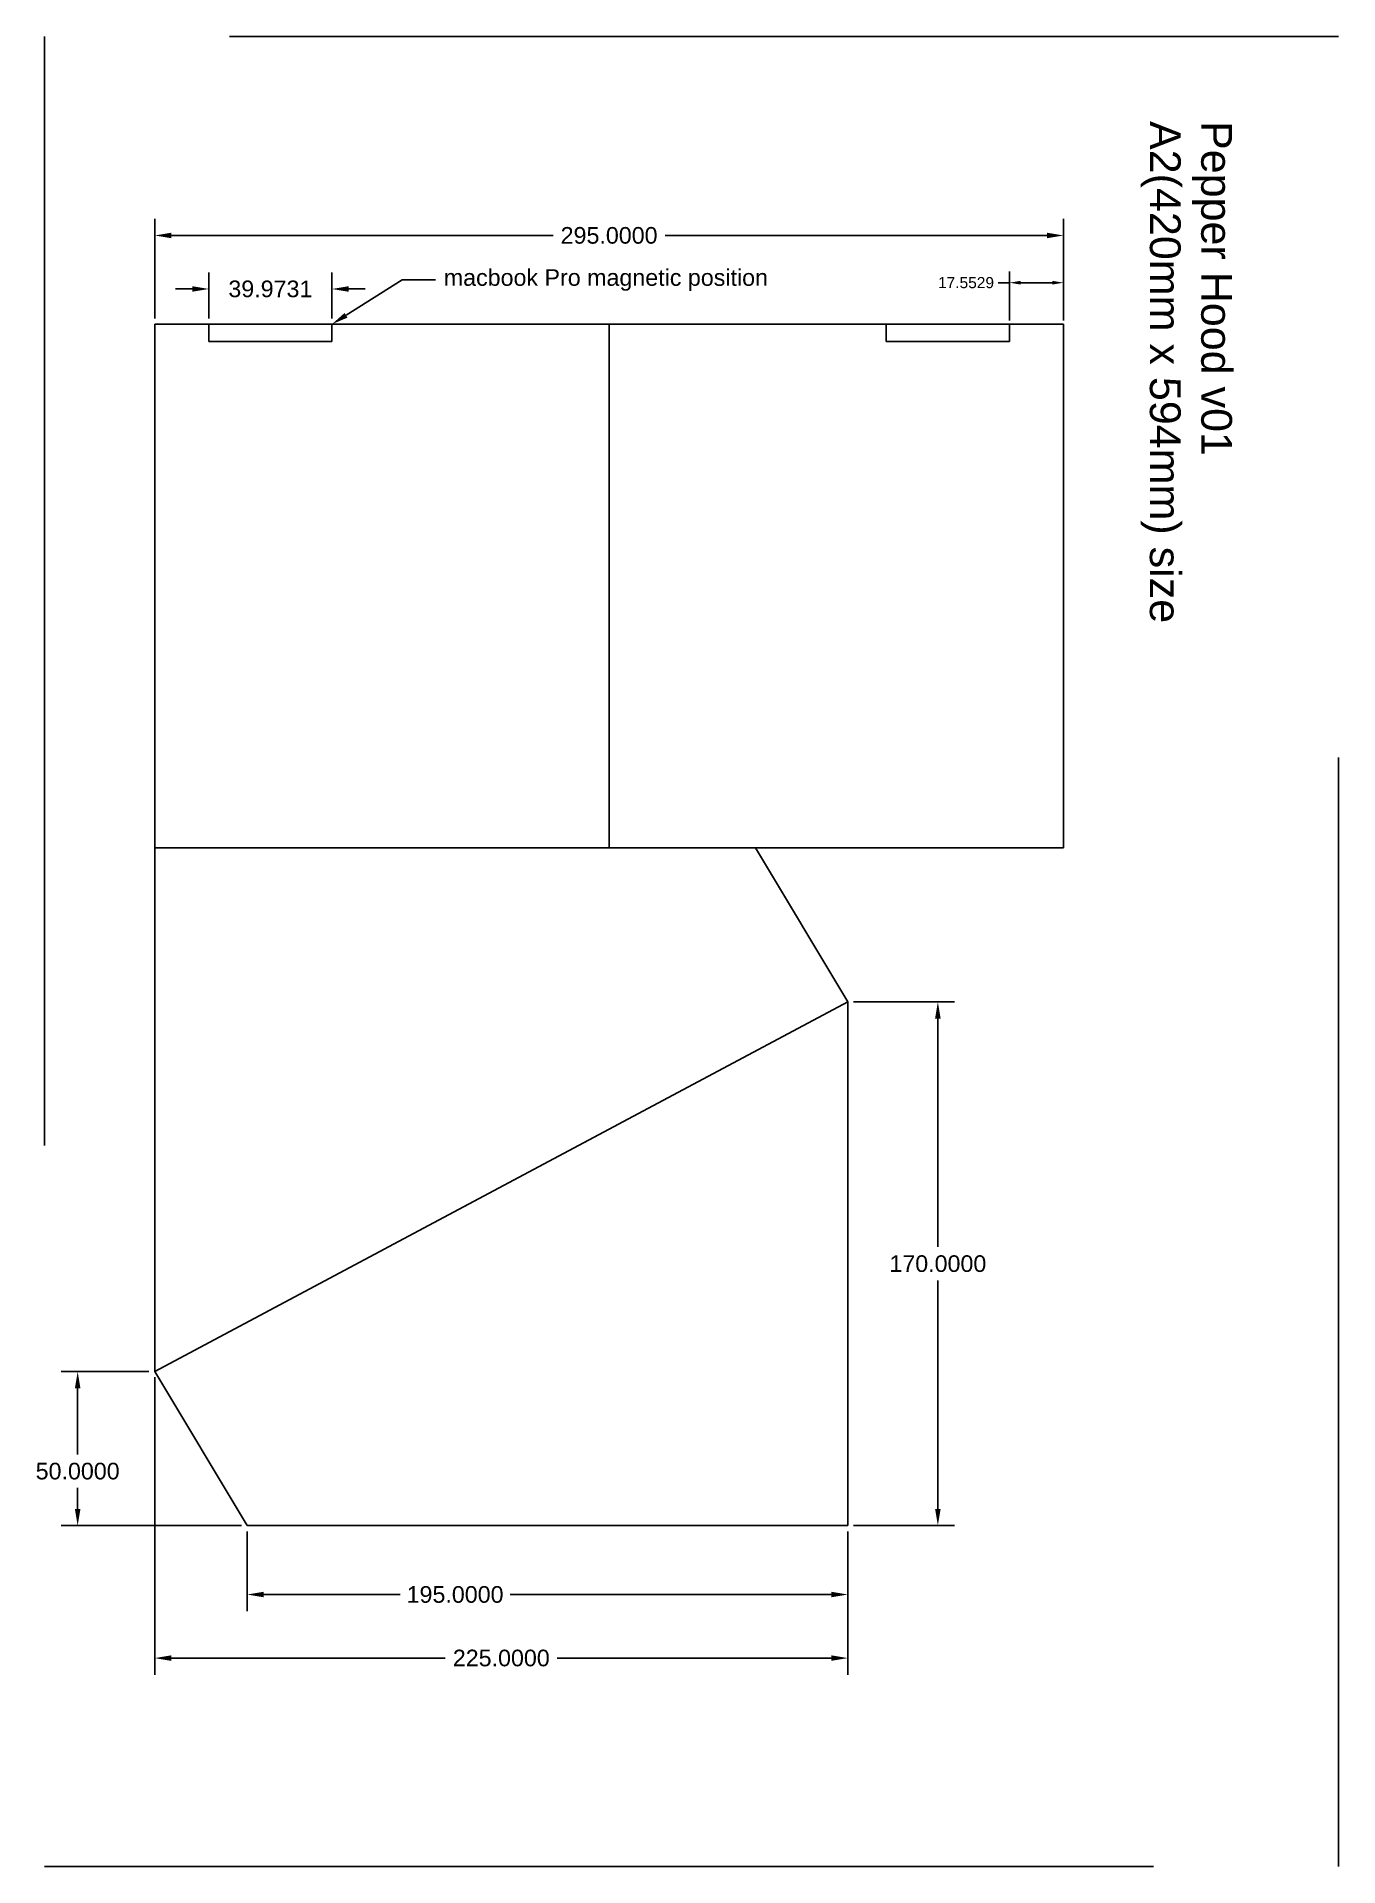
# Model space of a CAD drawing. Header units: inches. Extents: x 149 to 571, y 0 to 594.
import ezdxf
from ezdxf import colors
from ezdxf.entities.mleader import LeaderData, LeaderLine
from ezdxf.math import Vec2, Vec3

# ---------------------------------------------------------------- set-up
doc = ezdxf.new("R2010")
doc.units = ezdxf.units.IN
doc.header["$MEASUREMENT"] = 0
doc.linetypes.add('ACAD_ISO03W100', pattern=[30, 12, -18])
doc.styles.get("Standard").update_dxf_attribs({"font": 'Arial.ttf'})
doc.dimstyles.get("Standard").update_dxf_attribs({"dimtxt": 0.18, "dimasz": 0.18, "dimexe": 0.18, "dimexo": 0.0625, "dimgap": 0.09, "dimtad": 0, "dimtih": 1, "dimtoh": 1, "dimdec": 4, "dimzin": 0, "dimdsep": 46, "dimtxsty": 'Standard', "dimcen": 0.09, "dimadec": 0, "dimazin": 0, "dimtfac": 1, "dimtdec": 4, "dimtofl": 0, "dimtmove": 0, "dimatfit": 3, "dimfxl": 1, "dimtolj": 1, "dimtzin": 0, "dimarcsym": 0})

# ---------------------------------------------------------------- blocks, each defined once
blk = doc.blocks.new('*D20')
at = {"color": 0, "linetype": 'ACAD_ISO03W100', "lineweight": -2, "ltscale": 30, "transparency": 16777216}
for p, q in [((187.17, 502.52), (187.17, 534.84)), ((482.17, 502.52), (482.17, 534.84)), ((192.57, 529.44), (316.5, 529.44)), ((476.77, 529.44), (352.84, 529.44))]:
    blk.add_line(p, q, dxfattribs=at)
at = {"color": 0, "linetype": 'ACAD_ISO03W100', "ltscale": 30, "transparency": 16777216}
for points in [[(192.57, 530.34), (192.57, 528.54), (187.17, 529.44)], [(476.77, 530.34), (476.77, 528.54), (482.17, 529.44)]]:
    blk.add_solid(points, dxfattribs=at)
at = {"layer": 'Defpoints', "color": 0, "linetype": 'ACAD_ISO03W100', "ltscale": 30, "transparency": 16777216}
for p in [(482.17, 529.44), (187.17, 500.64), (482.17, 500.64)]:
    blk.add_point(p, dxfattribs=at)
at = {"color": 0, "linetype": 'ACAD_ISO03W100', "ltscale": 30, "transparency": 16777216, "insert": (334.67, 529.44), "char_height": 5.4, "attachment_point": 5}
blk.add_mtext('\\A1;295.0000', dxfattribs=at)
blk = doc.blocks.new('*D21')
at = {"color": 0, "linetype": 'ACAD_ISO03W100', "lineweight": -2, "ltscale": 30, "transparency": 16777216}
for p, q in [((217.17, 108.77), (217.17, 82.85)), ((412.17, 108.77), (412.17, 82.85)), ((222.57, 88.25), (266.83, 88.25)), ((406.77, 88.25), (302.51, 88.25))]:
    blk.add_line(p, q, dxfattribs=at)
at = {"color": 0, "linetype": 'ACAD_ISO03W100', "ltscale": 30, "transparency": 16777216}
for points in [[(222.57, 89.15), (222.57, 87.35), (217.17, 88.25)], [(406.77, 89.15), (406.77, 87.35), (412.17, 88.25)]]:
    blk.add_solid(points, dxfattribs=at)
at = {"layer": 'Defpoints', "color": 0, "linetype": 'ACAD_ISO03W100', "ltscale": 30, "transparency": 16777216}
for p in [(217.17, 110.64), (412.17, 110.64), (412.17, 88.25)]:
    blk.add_point(p, dxfattribs=at)
at = {"color": 0, "linetype": 'ACAD_ISO03W100', "ltscale": 30, "transparency": 16777216, "insert": (284.67, 88.25), "char_height": 5.4, "attachment_point": 5}
blk.add_mtext('\\A1;195.0000', dxfattribs=at)
blk = doc.blocks.new('*D23')
at = {"color": 0, "linetype": 'ACAD_ISO03W100', "lineweight": -2, "ltscale": 30, "transparency": 16777216}
for p, q in [((185.3, 160.64), (156.75, 160.64)), ((162.15, 155.24), (162.15, 133.72)), ((162.15, 116.04), (162.15, 122.85)), ((215.3, 110.64), (156.75, 110.64))]:
    blk.add_line(p, q, dxfattribs=at)
at = {"color": 0, "linetype": 'ACAD_ISO03W100', "ltscale": 30, "transparency": 16777216}
for points in [[(161.25, 155.24), (163.05, 155.24), (162.15, 160.64)], [(161.25, 116.04), (163.05, 116.04), (162.15, 110.64)]]:
    blk.add_solid(points, dxfattribs=at)
at = {"layer": 'Defpoints', "color": 0, "linetype": 'ACAD_ISO03W100', "ltscale": 30, "transparency": 16777216}
for p in [(187.17, 160.64), (162.15, 110.64), (217.17, 110.64)]:
    blk.add_point(p, dxfattribs=at)
at = {"color": 0, "linetype": 'ACAD_ISO03W100', "ltscale": 30, "transparency": 16777216, "insert": (162.15, 128.29), "char_height": 5.4, "attachment_point": 5}
blk.add_mtext('\\A1;50.0000', dxfattribs=at)
blk = doc.blocks.new('*D24')
at = {"color": 0, "linetype": 'ACAD_ISO03W100', "lineweight": -2, "ltscale": 30, "transparency": 16777216}
for p, q in [((187.17, 158.77), (187.17, 62.22)), ((412.17, 108.77), (412.17, 62.22)), ((192.57, 67.62), (281.5, 67.62)), ((406.77, 67.62), (317.84, 67.62))]:
    blk.add_line(p, q, dxfattribs=at)
at = {"color": 0, "linetype": 'ACAD_ISO03W100', "ltscale": 30, "transparency": 16777216}
for points in [[(192.57, 68.52), (192.57, 66.72), (187.17, 67.62)], [(406.77, 68.52), (406.77, 66.72), (412.17, 67.62)]]:
    blk.add_solid(points, dxfattribs=at)
at = {"layer": 'Defpoints', "color": 0, "linetype": 'ACAD_ISO03W100', "ltscale": 30, "transparency": 16777216}
for p in [(187.17, 160.64), (412.17, 110.64), (412.17, 67.62)]:
    blk.add_point(p, dxfattribs=at)
at = {"color": 0, "linetype": 'ACAD_ISO03W100', "ltscale": 30, "transparency": 16777216, "insert": (299.67, 67.62), "char_height": 5.4, "attachment_point": 5}
blk.add_mtext('\\A1;225.0000', dxfattribs=at)
blk = doc.blocks.new('*D26')
at = {"color": 0, "linetype": 'ACAD_ISO03W100', "lineweight": -2, "ltscale": 30, "transparency": 16777216}
for p, q in [((464.62, 501.89), (464.62, 517.71)), ((482.17, 501.89), (482.17, 517.71)), ((464.62, 514.11), (461.02, 514.11)), ((478.57, 514.11), (468.22, 514.11))]:
    blk.add_line(p, q, dxfattribs=at)
at = {"color": 0, "linetype": 'ACAD_ISO03W100', "ltscale": 30, "transparency": 16777216}
for points in [[(468.22, 514.71), (468.22, 513.51), (464.62, 514.11)], [(478.57, 514.71), (478.57, 513.51), (482.17, 514.11)]]:
    blk.add_solid(points, dxfattribs=at)
at = {"layer": 'Defpoints', "color": 0, "linetype": 'ACAD_ISO03W100', "ltscale": 30, "transparency": 16777216}
for p in [(464.62, 514.11), (464.62, 500.64), (482.17, 500.64)]:
    blk.add_point(p, dxfattribs=at)
at = {"color": 0, "linetype": 'ACAD_ISO03W100', "ltscale": 30, "transparency": 16777216, "insert": (450.53, 514.11), "char_height": 3.6, "attachment_point": 5}
blk.add_mtext('\\A1;17.5529', dxfattribs=at)
blk = doc.blocks.new('*D27')
at = {"color": 0, "linetype": 'ACAD_ISO03W100', "lineweight": -2, "ltscale": 30, "transparency": 16777216}
for p, q in [((204.73, 502.52), (204.73, 517.47)), ((244.7, 502.52), (244.7, 517.47)), ((199.33, 512.07), (193.93, 512.07)), ((250.1, 512.07), (255.5, 512.07))]:
    blk.add_line(p, q, dxfattribs=at)
at = {"color": 0, "linetype": 'ACAD_ISO03W100', "ltscale": 30, "transparency": 16777216}
for points in [[(199.33, 512.97), (199.33, 511.17), (204.73, 512.07)], [(250.1, 512.97), (250.1, 511.17), (244.7, 512.07)]]:
    blk.add_solid(points, dxfattribs=at)
at = {"layer": 'Defpoints', "color": 0, "linetype": 'ACAD_ISO03W100', "ltscale": 30, "transparency": 16777216}
for p in [(244.7, 512.07), (204.73, 500.64), (244.7, 500.64)]:
    blk.add_point(p, dxfattribs=at)
at = {"color": 0, "linetype": 'ACAD_ISO03W100', "ltscale": 30, "transparency": 16777216, "insert": (224.71, 512.07), "char_height": 5.4, "attachment_point": 5}
blk.add_mtext('\\A1;39.9731', dxfattribs=at)
blk = doc.blocks.new('*D30')
at = {"color": 0, "linetype": 'ACAD_ISO03W100', "lineweight": -2, "ltscale": 30, "transparency": 16777216}
for p, q in [((414.05, 280.64), (446.79, 280.64)), ((441.39, 275.24), (441.39, 201.08)), ((441.39, 116.04), (441.39, 190.21)), ((414.05, 110.64), (446.79, 110.64))]:
    blk.add_line(p, q, dxfattribs=at)
at = {"color": 0, "linetype": 'ACAD_ISO03W100', "ltscale": 30, "transparency": 16777216}
for points in [[(440.49, 275.24), (442.29, 275.24), (441.39, 280.64)], [(440.49, 116.04), (442.29, 116.04), (441.39, 110.64)]]:
    blk.add_solid(points, dxfattribs=at)
at = {"layer": 'Defpoints', "color": 0, "linetype": 'ACAD_ISO03W100', "ltscale": 30, "transparency": 16777216}
for p in [(412.17, 280.64), (412.17, 110.64), (441.39, 110.64)]:
    blk.add_point(p, dxfattribs=at)
at = {"color": 0, "linetype": 'ACAD_ISO03W100', "ltscale": 30, "transparency": 16777216, "insert": (441.39, 195.64), "char_height": 5.4, "attachment_point": 5}
blk.add_mtext('\\A1;170.0000', dxfattribs=at)

msp = doc.modelspace()

# ---------------------------------------------------------------- linework, layer by layer
at = {"color": 1, "linetype": 'ACAD_ISO03W100', "ltscale": 30, "transparency": 33554574}
msp.add_line((334.67255, 500.64363), (334.67255, 330.64363), dxfattribs=at)
at = {"linetype": 'ACAD_ISO03W100', "ltscale": 30, "transparency": 33554687}
for p, q in [((382.17255, 330.64363), (187.17255, 330.64363)), ((187.17255, 160.64363), (187.17255, 330.64363)), ((412.17255, 280.64363), (382.17255, 330.64363)), ((412.17255, 280.64363), (187.17255, 160.64363)), ((187.17255, 160.64363), (412.17255, 280.64363)), ((412.17255, 280.64363), (412.17255, 110.64363)), ((187.17255, 160.64363), (217.17255, 110.64363)), ((217.17255, 110.64363), (412.17255, 110.64363))]:
    msp.add_line(p, q, dxfattribs=at)
at = {"linetype": 'ACAD_ISO03W100', "ltscale": 30, "transparency": 33554574}
msp.add_lwpolyline([(151.41835, 0), (571.41835, 0), (571.41835, 594), (151.41835, 594)], close=True, dxfattribs=at)
at = {"linetype": 'ACAD_ISO03W100', "ltscale": 30, "transparency": 33554687}
for points in [[(187.17255, 330.64363), (482.17255, 330.64363), (482.17255, 500.64363), (187.17255, 500.64363)], [(244.69856, 500.64363), (204.72549, 500.64363), (204.72549, 495.00212), (244.69856, 495.00212)], [(464.61961, 500.64363), (424.64654, 500.64363), (424.64654, 495.00212), (464.61961, 495.00212)]]:
    msp.add_lwpolyline(points, close=True, dxfattribs=at)

# ---------------------------------------------------------------- texts
at = {"linetype": 'ACAD_ISO03W100', "ltscale": 20, "transparency": 33554574, "insert": (536.88607, 566.59206), "char_height": 10, "attachment_point": 1, "rotation": 270}
msp.add_mtext_dynamic_manual_height_columns('{\\fArial|b0|i0|c129|p0;P}epper Hood v01 A2(420mm x 594mm) size', width=173.5429538, gutter_width=1, heights=[35.33699], dxfattribs=at)

# ---------------------------------------------------------------- dimensions: what is measured, and where the dimension line sits
at = {"color": 3, "linetype": 'ACAD_ISO03W100', "ltscale": 30, "transparency": 33554574}
for base, p1, p2, override, picture, middle in [((482.17255, 529.43541), (187.17255, 500.64363), (482.17255, 500.64363), {"dimscale": 30}, '*D20', (334.67255, 529.43541)), ((464.61961, 514.10584), (482.17255, 500.64363), (464.61961, 500.64363), {"dimscale": 20}, '*D26', (450.52657, 514.10584)), ((412.17255, 67.61528), (187.17255, 160.64363), (412.17255, 110.64363), {"dimscale": 30}, '*D24', (299.67255, 67.61528)), ((412.17255, 88.24815), (217.17255, 110.64363), (412.17255, 110.64363), {"dimscale": 30}, '*D21', (284.67255, 88.24815))]:
    dim = msp.add_linear_dim(base=base, p1=p1, p2=p2, dimstyle='Standard', override=override, dxfattribs=at)
    dim.commit()
    dim.dimension.update_dxf_attribs({"geometry": picture, "text_midpoint": middle, "dimtype": 160})
dim = msp.add_linear_dim(base=(244.69856, 512.06728), p1=(204.72549, 500.64363), p2=(244.69856, 500.64363), dimstyle='Standard', override={"dimscale": 30}, dxfattribs=at)
dim.commit()
dim.dimension.update_dxf_attribs({"geometry": '*D27', "text_midpoint": (224.71203, 512.06728)})
dim = msp.add_linear_dim(base=(441.38877, 110.64363), p1=(412.17255, 280.64363), p2=(412.17255, 110.64363), angle=90, dimstyle='Standard', override={"dimscale": 30}, dxfattribs=at)
dim.commit()
dim.dimension.update_dxf_attribs({"geometry": '*D30', "text_midpoint": (441.38877, 195.64363)})
dim = msp.add_linear_dim(base=(162.15072, 110.64363), p1=(187.17255, 160.64363), p2=(217.17255, 110.64363), angle=90, dimstyle='Standard', override={"dimscale": 30}, dxfattribs=at)
dim.commit()
dim.dimension.update_dxf_attribs({"geometry": '*D23', "text_midpoint": (162.15072, 128.28681), "dimtype": 160})

# ---------------------------------------------------------------- leaders
ml = msp.add_multileader_mtext('Standard', dxfattribs=at)
ml.set_content('macbook Pro magnetic position', color=3)
ml.set_leader_properties()
ml.build(insert=Vec2(0, 0))
ml.multileader.update_dxf_attribs({"dogleg_length": 0.36, "arrow_head_size": 5.4, "scale": 30})
ctx = ml.context
ctx.base_point, ctx.scale, ctx.char_height, ctx.arrow_head_size, ctx.landing_gap_size, ctx.plane_origin = Vec3(278.30694, 515.02254), 30, 5.4, 5.4, 2.7, Vec3(244.69856, 500.64363)
notes = []
notes.append((ctx, [(0, (1, 1, 0), (267.50694, 515.02254), (1, 0), 10.8, [(0, [(244.69856, 500.64363)], 0, [])])]))
ctx.mtext.insert, ctx.mtext.flow_direction = Vec3(281.00694, 518.49608), 5
for ctx, leaders in notes:
    for number, flags, end, landing, length, lines in leaders:
        leader = LeaderData()
        leader.index, (leader.has_last_leader_line, leader.has_dogleg_vector, leader.attachment_direction) = number, flags
        leader.last_leader_point, leader.dogleg_vector, leader.dogleg_length = Vec3(end), Vec3(landing), length
        for number, points, colour, breaks in lines:
            line = LeaderLine()
            line.index, line.vertices, line.color, line.breaks = number, Vec3.list(points), colors.encode_raw_color(colour), breaks
            leader.lines.append(line)
        ctx.leaders.append(leader)

doc.saveas('drawing.dxf')
